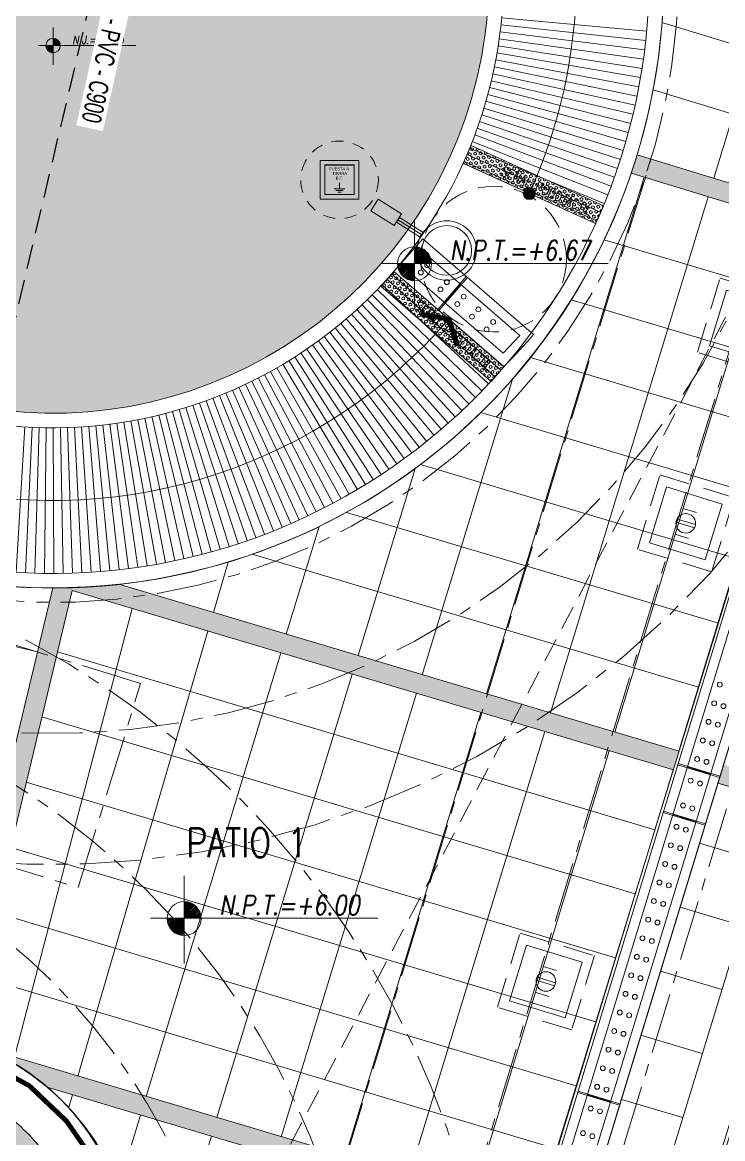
# Model space of a CAD drawing. Header units: millimetres. Extents: x 2471 to 2909, y 1327 to 1568.
# Drawn here: x 2643.26 to 2650.47, y 1494.86 to 1506.36 of the extents above; entities that cross this region are included whole.
import ezdxf
from ezdxf.enums import TextEntityAlignment as Align
from ezdxf.xclip import XClip

# ---------------------------------------------------------------- set-up
doc = ezdxf.new("R2010")
doc.units = ezdxf.units.MM
doc.header["$XCLIPFRAME"] = 2
for name, pattern in [('ACAD_ISO07W100', [3, 0, -3]), ('CENTER', [2, 1.25, -0.25, 0.25, -0.25]), ('DASHED2', [0.375, 0.25, -0.125]), ('HIDDEN', [0.375, 0.25, -0.125])]:
    doc.linetypes.add(name, pattern=pattern)
doc.layers.get('0').update_dxf_attribs({"color": 251, "lineweight": 9})
for name, color, linetype, lineweight in [('000 SOS 911 TEXTOS ACI', 7, 'Continuous', 9), ('000 SOS 911 TUB. ENTERRADA  ACI', 5, 'DASHED2', 25), ('A-01', 251, 'Continuous', 13), ('A-Adoquines', 251, 'Continuous', 13), ('A-ESTRUCTURA-HATCH', 251, 'Continuous', 13), ('A-HATCH', 251, 'Continuous', 13), ('A-MURO BAJO', 251, 'Continuous', 13), ('A-MUROS', 251, 'Continuous', 13), ('A-PROYECCIONES', 251, 'HIDDEN', 13), ('A_30_DispositivosElect', 251, 'Continuous', 13), ('A_30_DispositivosSanit', 251, 'Continuous', 13), ('A_30_TableroElect', 251, 'Continuous', 13), ('A_50_TextoAmbiente', 251, 'Continuous', 13), ('A_50_TextoIndicaciones', 251, 'Continuous', 13), ('DLP_MOBILIARIO FIJO', 251, 'Continuous', 13), ('DLP_VERDE', 251, 'Continuous', 13)]:
    doc.layers.add(name, color=color, linetype=linetype, lineweight=lineweight)
doc.styles.add('ARIAL', font='arial.ttf')
doc.styles.add('PIPE', font='ARIALN.TTF', dxfattribs={"width": 0.8})
doc.styles.add('R100-200', font='romans.shx', dxfattribs={"width": 0.8, "height": 0.3})
doc.styles.add('R80', font='romans.shx', dxfattribs={"width": 0.8, "oblique": 15, "height": 0.1})
doc.styles.add('R80-200', font='romans.shx', dxfattribs={"width": 0.8, "oblique": 10, "height": 0.2})
doc.styles.add('TXT_COTAS', font='romans.shx', dxfattribs={"width": 0.8})
pattern_1 = [(252.5, (2626.45104, 1388.43235), (0.1028379, -0.13710426), [0, -0.135128, 0, -0.15113, 0, -0.1444625]), (222.5, (2626.45104, 1388.43235), (0.01502412, -0.29575865), [0, -0.072898, 0, -0.121793, 0, -0.0466725]), (182.5, (2626.54062, 1388.49507), (-0.22649154, -0.15920515), [0, -0.04445, 0, -0.16002, 0, -0.208915]), (172.5, (2626.54062, 1388.49507), (-0.17416064, -0.21719985), [0, -0.022225, 0, -0.104902, 0, -0.120015])]

# ---------------------------------------------------------------- blocks, each defined once
blk = doc.blocks.new('*U861')
at = {"true_color": 0x636466}
h = blk.add_hatch(dxfattribs=at)
h.set_pattern_fill('HEX', color=251, scale=0.005)
h.set_pattern_definition([(0, (0.299995, 0), (0, 0.0274963), [0.015875, -0.03175]), (120, (0.299995, 0), (-0.0238125, -0.01374815), [0.015875, -0.03175]), (60, (0.31587, 0), (-0.0238125, 0.01374815), [0.015875, -0.03175])])
h.paths.add_polyline_path([(0, 0.2), (0, 0), (1.5, 0), (1.5, 0.2)])
at = {"layer": 'A-01'}
blk.add_lwpolyline([(0, 0.2), (0, 0), (1.5, 0), (1.5, 0.2)], close=True, dxfattribs=at)
at = {"layer": 'A_50_TextoIndicaciones', "insert": (0.9, 0.1), "char_height": 0.1, "width": 1.2, "attachment_point": 5, "style": 'TXT_COTAS'}
blk.add_mtext('\\pxsm1,qc,t16;SEÑAL PODOTÁCTIL', dxfattribs=at)
blk = doc.blocks.new('A$C7e8b7994')
at = {"layer": 'A-HATCH', "color": 8}
for p, q in [((46.192, 125.504, 0), (47.685, 125.366, 0)), ((46.176, 125.358, 0), (47.664, 125.174, 0)), ((46.184, 125.431, 0), (47.676, 125.27, 0)), ((46.166, 125.286, 0), (47.652, 125.078, 0)), ((46.144, 125.142, 0), (47.622, 124.887, 0)), ((46.156, 125.214, 0), (47.638, 124.982, 0)), ((46.131, 125.07, 0), (47.605, 124.792, 0)), ((46.102, 124.927, 0), (47.566, 124.603, 0)), ((46.117, 124.998, 0), (47.586, 124.697, 0)), ((46.068, 124.784, 0), (47.522, 124.415, 0)), ((46.085, 124.855, 0), (47.545, 124.509, 0)), ((46.049, 124.714, 0), (47.497, 124.321, 0)), ((46.009, 124.573, 0), (47.444, 124.136, 0)), ((46.03, 124.643, 0), (47.471, 124.228, 0)), ((45.964, 124.434, 0), (47.384, 123.952, 0)), ((45.987, 124.504, 0), (47.415, 124.044, 0)), ((45.94, 124.365, 0), (47.352, 123.861, 0)), ((45.889, 124.229, 0), (47.285, 123.68, 0)), ((45.915, 124.297, 0), (47.319, 123.77, 0)), ((45.833, 124.094, 0), (47.211, 123.501, 0)), ((45.861, 124.161, 0), (47.249, 123.59, 0)), ((45.804, 124.027, 0), (47.172, 123.413, 0)), ((45.057, 122.864, 0), (46.185, 121.875, 0)), ((44.959, 122.756, 0), (46.055, 121.732, 0)), ((45.009, 122.81, 0), (46.121, 121.803, 0)), ((44.806, 122.6, 0), (45.853, 121.525, 0)), ((44.858, 122.651, 0), (45.921, 121.593, 0)), ((44.909, 122.703, 0), (45.989, 121.662, 0)), ((44.7, 122.499, 0), (45.712, 121.393, 0)), ((44.753, 122.549, 0), (45.783, 121.458, 0)), ((44.59, 122.402, 0), (45.568, 121.264, 0)), ((44.645, 122.45, 0), (45.64, 121.328, 0)), ((44.421, 122.264, 0), (45.343, 121.081, 0)), ((44.478, 122.309, 0), (45.419, 121.141, 0)), ((44.535, 122.355, 0), (45.494, 121.202, 0)), ((44.245, 122.133, 0), (45.111, 120.908, 0)), ((44.304, 122.176, 0), (45.189, 120.964, 0)), ((44.363, 122.219, 0), (45.267, 121.022, 0)), ((44.124, 122.051, 0), (44.951, 120.799, 0)), ((44.185, 122.091, 0), (45.031, 120.853, 0)), ((43.939, 121.934, 0), (44.706, 120.645, 0)), ((44.001, 121.972, 0), (44.788, 120.695, 0)), ((44.063, 122.011, 0), (44.87, 120.746, 0)), ((43.683, 121.793, 0), (44.368, 120.458, 0)), ((43.748, 121.827, 0), (44.453, 120.503, 0)), ((43.812, 121.861, 0), (44.538, 120.549, 0)), ((43.876, 121.897, 0), (44.622, 120.596, 0)), ((43.486, 121.697, 0), (44.107, 120.332, 0)), ((43.552, 121.728, 0), (44.194, 120.373, 0)), ((43.618, 121.76, 0), (44.281, 120.415, 0)), ((43.148, 121.559, 0), (43.66, 120.149, 0)), ((43.216, 121.585, 0), (43.75, 120.183, 0)), ((43.284, 121.611, 0), (43.84, 120.218, 0)), ((43.352, 121.639, 0), (43.93, 120.255, 0)), ((43.419, 121.668, 0), (44.019, 120.293, 0)), ((42.8, 121.448, 0), (43.2, 120.003, 0)), ((42.87, 121.468, 0), (43.293, 120.029, 0)), ((42.94, 121.489, 0), (43.385, 120.057, 0)), ((43.01, 121.512, 0), (43.477, 120.086, 0)), ((43.079, 121.535, 0), (43.569, 120.117, 0)), ((42.229, 121.328, 0), (42.444, 119.844, 0)), ((42.301, 121.339, 0), (42.539, 119.859, 0)), ((42.373, 121.352, 0), (42.635, 119.875, 0)), ((42.445, 121.365, 0), (42.73, 119.892, 0)), ((42.516, 121.379, 0), (42.824, 119.911, 0)), ((42.588, 121.395, 0), (42.919, 119.932, 0)), ((42.659, 121.412, 0), (43.013, 119.954, 0)), ((42.729, 121.429, 0), (43.106, 119.978, 0)), ((41.281, 121.289, 0), (41.191, 119.791, 0)), ((41.354, 121.285, 0), (41.288, 119.786, 0)), ((41.427, 121.282, 0), (41.384, 119.783, 0)), ((41.5, 121.281, 0), (41.481, 119.781, 0)), ((41.573, 121.28, 0), (41.577, 119.78, 0)), ((41.646, 121.281, 0), (41.674, 119.781, 0)), ((41.719, 121.283, 0), (41.771, 119.784, 0)), ((41.792, 121.286, 0), (41.867, 119.788, 0)), ((41.865, 121.29, 0), (41.964, 119.793, 0)), ((41.938, 121.296, 0), (42.06, 119.801, 0)), ((42.011, 121.302, 0), (42.156, 119.809, 0)), ((42.084, 121.31, 0), (42.252, 119.819, 0)), ((42.156, 121.319, 0), (42.348, 119.831, 0))]:
    blk.add_line(p, q, dxfattribs=at)
for p, rotation in [((45.794, 124.004, 0), 335.5331291190216), ((44.949, 122.739, 0), 319.1459457043085)]:
    blk.add_blockref('*U861', p, dxfattribs=dict(rotation=rotation))
blk = doc.blocks.new('TRAZO 2')
at = {"layer": 'A-Adoquines'}
h = blk.add_hatch(color=9, dxfattribs=at)
h.dxf.hatch_style = 1
h.paths.add_polyline_path([(71.018, 154.413), (70.823, 154.457), (69.823, 149.99), (70.018, 149.944)])
h.paths.add_polyline_path([(73.991, 153.921), (80.185, 152.074), (80.244, 152.265), (74.472, 153.986, -0.02703), (73.792, 153.949), (72.684, 149.321), (72.782, 149.298), (72.782, 149.298, -0.01102), (72.878, 149.273)])
h.paths.add_polyline_path([(73.02, 149.227, -0.025435), (73.232, 149.138, -0.057742), (73.734, 148.806), (78.722, 147.318), (78.781, 147.509)])
h.paths.add_polyline_path([(79.882, 147.18), (79.25, 147.369), (79.191, 147.178), (79.823, 146.989)])
h.paths.add_polyline_path([(80.702, 152.128), (80.644, 151.937), (81.279, 151.747), (81.338, 151.939)])
h.paths.add_polyline_path([(82.38, 157.625), (82.322, 157.433), (82.96, 157.239), (83.018, 157.43)])
h.paths.add_polyline_path([(79.812, 158.409, -0.007938), (79.751, 158.219), (81.875, 157.57), (81.934, 157.761)])
h.paths.add_polyline_path([(83.566, 161.51), (84.199, 161.317), (84.26, 161.515), (83.627, 161.708)])
at = {"color": 8}
blk.add_line((73.634, 153.29), (70.91, 153.927), dxfattribs=at)
for points in [[(76.312, 139.478), (84.525, 166.191), (84.959, 166.058), (76.796, 139.33)], [(74.472, 153.986), (80.244, 152.265)], [(72.684, 149.321), (73.792, 153.949)], [(72.879, 149.275), (73.991, 153.921), (80.185, 152.074)], [(80.644, 151.937), (81.277, 151.748)], [(73.02, 149.227), (78.781, 147.509)], [(73.734, 148.806), (78.722, 147.318)]]:
    blk.add_lwpolyline(points)
for points in [[(81.621, 161.502), (80.603, 158.168)], [(80.069, 159.774), (83.416, 158.751)], [(79.978, 159.08), (82.137, 158.421)], [(79.884, 158.178), (78.259, 152.857)], [(80.544, 157.976), (78.92, 152.66)], [(81.204, 157.775), (79.582, 152.462)], [(81.864, 157.573), (80.243, 152.265)], [(79.473, 157.535), (81.663, 156.882)], [(79.133, 156.916), (81.461, 156.222)], [(78.713, 156.322), (81.258, 155.563)], [(78.528, 156.1), (77.598, 153.054)], [(78.201, 155.754), (81.055, 154.903)], [(77.525, 155.178), (76.937, 153.251)], [(77.581, 155.219), (80.852, 154.243)], [(76.819, 154.727), (80.649, 153.584)], [(76.535, 154.58), (76.198, 153.471)], [(75.599, 154.215), (75.447, 153.696)], [(75.848, 154.296), (80.446, 152.924)], [(74.609, 153.737), (73.396, 149.115)], [(75.45, 153.707), (75.447, 153.696)], [(75.391, 153.504), (74.05, 148.92)], [(73.841, 153.292), (79.995, 151.456)], [(76.14, 153.28), (74.752, 148.71)], [(76.878, 153.06), (75.483, 148.492)], [(77.539, 152.863), (76.144, 148.295)], [(77.539, 152.863), (76.144, 148.295)], [(73.68, 152.62), (79.792, 150.797)], [(78.201, 152.666), (76.806, 148.098)], [(78.862, 152.468), (77.467, 147.901)], [(79.523, 152.271), (78.128, 147.703)], [(80.184, 152.074), (78.789, 147.506)], [(73.519, 151.948), (79.589, 150.137)], [(73.358, 151.276), (79.387, 149.478)], [(80.456, 151.319), (81.088, 151.13)], [(80.254, 150.659), (80.887, 150.47)], [(73.197, 150.604), (79.184, 148.818)], [(80.053, 149.999), (80.685, 149.811)], [(73.039, 149.941), (80.083, 147.841)], [(79.851, 149.339), (80.483, 149.151)], [(73.994, 148.728), (73.955, 148.595)], [(79.65, 148.679), (80.281, 148.491)], [(74.694, 148.519), (74.472, 147.786)], [(75.425, 148.301), (74.783, 146.199)]]:
    blk.add_lwpolyline(points, dxfattribs=at)
at = {"layer": 'A-Adoquines'}
blk.add_lwpolyline([(83.188, 161.841), (80.022, 161.157, -0.524695), (72.428, 154.098), (69.881, 154.668), (68.834, 150.221), (68.414, 150.319), (69.81, 156.375)], format="xyb", dxfattribs=at)
for points in [[(79.812, 158.409), (81.934, 157.761)], [(79.751, 158.219), (81.875, 157.57)]]:
    blk.add_lwpolyline(points, dxfattribs=at)
at = {"layer": 'A-HATCH'}
blk.add_lwpolyline([(65.674, 142.259), (66.921, 141.982), (67.126, 142.901), (67.349, 142.85, 0.099711), (67.733, 141.278, 0.257304), (69.61, 139.867, 0.13775), (71.324, 140.202, 0.129174), (73.522, 142.186, 0.104349), (74.684, 145.004, 0.124556), (74.561, 147.525, 0.208461), (73.232, 149.138, 0.052972), (72.782, 149.298), (67.527, 150.526), (68.882, 156.583), (69.81, 156.375)], format="xyb", dxfattribs=at)
at = {"layer": 'A-MURO BAJO'}
blk.add_lwpolyline([(78.718, 143.379), (83.575, 159.249)], dxfattribs=at)
blk = doc.blocks.new('EST P1')
at = {"layer": 'A-ESTRUCTURA-HATCH'}
h = blk.add_hatch(dxfattribs=at)
h.set_pattern_fill('ANSI31', color=256, scale=0.02)
h.set_pattern_definition([(45, (-226392.07709, -8188203.05961), (-0.04490128060535, 0.04490128060535), [])])
h.paths.add_polyline_path([(-3.61, 5.05), (-3.61, 4.85), (-44.785, 4.85), (-44.785, -0.15), (-46.99, -0.15), (-46.99, -11.15), (-3.61, -11.15), (-3.61, -11.4), (-47.24, -11.4), (-47.24, 0.15), (-45.035, 0.15), (-45.035, 5.05)])
h.paths.add_polyline_path([(5.876, 4.85), (5.876, 5.05), (35.53, 5.05), (35.53, 4.85)])
h.paths.add_polyline_path([(47.915, 5.05), (35.58, 5.05), (35.58, 4.85), (47.915, 4.85)])
h.paths.add_polyline_path([(51.865, 4.85), (53.376, 4.85), (53.376, 5.05), (51.865, 5.05)])
edge = h.paths.add_edge_path()
edge.add_arc((63.301, -0.15), 9.7, 360, 540)
edge.add_line((53.601, -0.15), (53.801, -0.15))
edge.add_arc((63.301, -0.15), 9.5, 0.9047, 180, ccw=False)
edge.add_line((72.799, 0), (70.351, 0))
edge.add_line((70.351, 0), (70.351, -0.15))
edge.add_line((70.351, -0.15), (73.001, -0.15))
edge = h.paths.add_edge_path()
edge.add_arc((63.301, -0.15), 3.3, 0.0009, 49.9947)
edge.add_line((65.422, 2.378), (65.422, -0.15))
edge.add_line((65.422, -0.15), (65.272, -0.15))
edge.add_line((65.272, -0.15), (65.272, 2.496))
edge.add_arc((63.301, -0.15), 3.3, 53.3166, 180)
edge.add_line((60.001, -0.15), (59.801, -0.15))
edge.add_arc((63.301, -0.15), 3.5, 2.4574, 179.9999, ccw=False)
edge.add_line((66.797, 0), (69.451, 0))
edge.add_line((69.451, 0), (69.451, -0.15))
edge.add_line((69.451, -0.15), (66.601, -0.15))
h.paths.add_polyline_path([(-3.56, -11.15), (35.53, -11.15), (35.53, -11.4), (-3.56, -11.4)])
h.paths.add_polyline_path([(35.58, -11.15), (71.88, -11.15), (71.88, -11.4), (35.58, -11.4)])
blk = doc.blocks.new('A$C47ad906b')
at = {"layer": 'A-MUROS'}
for p, q in [((98.966, 42.482), (-19.904, 42.482)), ((-20.154, 42.232), (98.966, 42.232))]:
    blk.add_line(p, q, dxfattribs=at)
at = {"linetype": 'ACAD_ISO07W100'}
blk.add_blockref('EST P1', (27.086, 53.632), dxfattribs=at)
blk = doc.blocks.new('SIM NIVEL PLANTA')
at = {"linetype": 'Continuous'}
h = blk.add_hatch(dxfattribs=at)
h.set_pattern_fill('_USER', color=256, scale=0.099996, angle=45, style=0, pattern_type=0)
h.set_pattern_definition([(45, (35396.10581, 26516.4892), (-0.0707080889, 0.0707080889), [])])
h.paths.add_polyline_path([(-17.032, 0), (-15.532, 0, 0.409209), (-17.032, 1.474)])
h.paths.add_polyline_path([(-18.532, 0, 0.419236), (-17.032, -1.526), (-17.032, 0)])
for p, q in [((-17.032, -3.975), (-17.032, 3.716)), ((0, 0), (-20, 0))]:
    blk.add_line(p, q)
blk.add_circle((-17.032, -0.026), 1.5, dxfattribs=at)
at = {"style": 'R80'}
blk.add_attdef('N.P.T.+0.00', text='', height=2.03, dxfattribs=at).set_placement((-7.766, 2.015), align=Align.MIDDLE_CENTER)
blk = doc.blocks.new('IS_PLANTA GENERAL')
at = {"ltscale": 5}
for p, q in [((27.278, -28.971), (20.477, -51.264)), ((25.804, -32.946), (20.24, -51.192)), ((20.053, -37.6), (19.888, -37.787)), ((21.043, -38.455), (20.053, -37.6)), ((20.872, -38.638), (19.888, -37.787)), ((20.872, -38.638), (21.043, -38.455))]:
    blk.add_line(p, q, dxfattribs=at)
for p, q in [((27.402, -28.904), (20.543, -51.389)), ((25.584, -33.326), (20.113, -51.258)), ((20.044, -37.459), (19.746, -37.796)), ((21.184, -38.445), (20.043, -37.459)), ((20.053, -37.6), (20.427, -37.923)), ((20.878, -38.775), (19.746, -37.797)), ((19.92, -37.879), (19.92, -37.879)), ((20.492, -37.847), (20.198, -38.188)), ((20.209, -38.197), (20.503, -37.857)), ((20.432, -37.927), (20.269, -38.117)), ((20.503, -37.857), (20.492, -37.847)), ((20.198, -38.188), (20.209, -38.197)), ((22.669, -42.876), (22.674, -42.862)), ((23.1, -43.008), (22.669, -42.876)), ((22.673, -42.862), (23.104, -42.993)), ((22.674, -42.862), (23.104, -42.993)), ((22.674, -42.862), (23.104, -42.993)), ((23.007, -42.972), (22.768, -42.899)), ((23.104, -42.993), (23.1, -43.008)), ((22.524, -43.354), (22.52, -43.369)), ((22.955, -43.486), (22.524, -43.354)), ((22.531, -43.331), (22.531, -43.331)), ((22.52, -43.369), (22.95, -43.5)), ((22.52, -43.369), (22.95, -43.5)), ((22.857, -43.463), (22.618, -43.39)), ((22.857, -43.463), (22.618, -43.39)), ((22.95, -43.5), (22.955, -43.486)), ((21.64, -46.253), (21.644, -46.238)), ((22.07, -46.384), (21.64, -46.253)), ((21.644, -46.238), (22.074, -46.37)), ((21.644, -46.238), (22.075, -46.369)), ((21.644, -46.238), (22.075, -46.369)), ((21.977, -46.348), (21.738, -46.275)), ((22.075, -46.369), (22.07, -46.384)), ((21.501, -46.707), (21.501, -46.707))]:
    blk.add_line(p, q)
for centre in [(20.089, -37.73), (20.023, -37.806), (20.291, -37.905), (20.226, -37.98), (20.465, -38.055), (20.399, -38.131), (20.616, -38.186), (20.551, -38.261), (20.768, -38.316), (20.702, -38.392), (23.104, -42.052), (23.046, -42.244), (23.141, -42.273), (22.987, -42.435), (23.083, -42.464), (22.929, -42.626), (23.025, -42.655), (22.871, -42.818), (22.966, -42.847), (22.803, -43.04), (22.899, -43.069), (22.725, -43.296), (22.821, -43.325), (22.658, -43.516), (22.753, -43.545), (22.599, -43.707), (22.695, -43.736), (22.541, -43.898), (22.637, -43.928), (22.482, -44.09), (22.578, -44.119), (22.424, -44.281), (22.52, -44.31), (22.366, -44.472), (22.461, -44.501), (22.307, -44.664), (22.403, -44.693), (22.249, -44.855), (22.345, -44.884), (22.191, -45.046), (22.286, -45.075), (22.132, -45.237), (22.228, -45.267), (22.074, -45.429), (22.17, -45.458), (22.016, -45.62), (22.111, -45.649), (21.957, -45.811), (22.053, -45.841), (21.899, -46.003), (21.994, -46.032), (21.84, -46.194), (21.936, -46.223), (21.773, -46.417), (21.869, -46.446), (21.695, -46.672), (21.79, -46.702)]:
    blk.add_circle(centre, 0.025)
blk.add_arc((16.455, -34.359), 6.25, 315.048, 319.1769)
blk = doc.blocks.new('VP.120')
at = {"layer": 'A-MURO BAJO'}
for p, q in [((0, 0), (1.2, 0)), ((0, -0.15), (1.2, -0.15))]:
    blk.add_line(p, q, dxfattribs=at)
at = {"layer": 'DLP_MOBILIARIO FIJO', "color": 251}
for p, q in [((0.02, -0.038), (1.18, -0.038)), ((1.18, -0.113), (0.02, -0.113))]:
    blk.add_line(p, q, dxfattribs=at)
at = {"layer": 'DLP_MOBILIARIO FIJO', "color": 6}
for points in [[(0, -0.113), (0.02, -0.113), (0.02, -0.038), (0, -0.038)], [(1.2, -0.113), (1.18, -0.113), (1.18, -0.038), (1.2, -0.038)]]:
    blk.add_lwpolyline(points, close=True, dxfattribs=at)
at = {"layer": 'DLP_MOBILIARIO FIJO', "elevation": 0}
for points in [[(0.61, -0.063), (0.02, -0.063), (0.02, -0.073), (0.61, -0.073)], [(0.59, -0.088), (1.18, -0.088), (1.18, -0.078), (0.59, -0.078)]]:
    blk.add_lwpolyline(points, close=True, dxfattribs=at)
blk = doc.blocks.new('TG-P1')
at = {"color": 8, "xscale": -1}
blk.add_blockref('VP.120', (32.4, -0.475, 0), dxfattribs=at)
blk = doc.blocks.new('A$C4760cff2')
at = {"layer": 'A_50_TextoAmbiente', "style": 'R100-200', "width": 0.8}
blk.add_text('PATIO 1', height=0.3, dxfattribs=at).set_placement((29.23, 32.503))
blk = doc.blocks.new('spat1')
at = {"layer": 'A_30_TableroElect'}
for p, q in [((0.153, 0.154), (-0.154, 0.153)), ((-0.056, -0.092), (0.056, -0.092)), ((-0.037, -0.109), (0.037, -0.109)), ((0, -0.026), (0, -0.092)), ((0.154, -0.152), (-0.153, -0.154)), ((-0.018, -0.126), (0.018, -0.126))]:
    blk.add_line(p, q, dxfattribs=at)
for points in [[(-0.2, -0.2), (0.2, -0.2), (0.2, 0.2), (-0.2, 0.2)], [(-0.15, -0.15), (0.15, -0.15), (0.15, 0.15), (-0.15, 0.15)]]:
    blk.add_lwpolyline(points, close=True, dxfattribs=at)
at = {"layer": 'A_30_TableroElect', "linetype": 'HIDDEN', "ltscale": 0.5}
blk.add_circle((0, 0), 0.4, dxfattribs=at)
at = {"layer": 'A_30_TableroElect', "style": 'ARIAL'}
for s, p in [('PUESTA A ', (0, 0.113)), ('TIERRA', (0, 0.066)), ('B.T.', (0, 0.018))]:
    blk.add_text(s, height=0.03, dxfattribs=at).set_placement(p, align=Align.MIDDLE_CENTER)
blk = doc.blocks.new('IE_pozo de luz-27.03.2025')
at = {"layer": 'A_30_TableroElect'}
blk.add_blockref('spat1', (-21.43, -1.5), dxfattribs=at)
blk = doc.blocks.new('R')
at = {"linetype": 'Continuous'}
for p, q in [((-0.0083, -0.0497), (-0.0083, 0.0497)), ((0.0083, -0.0497), (0.0083, 0.0497)), ((0.0694, -0.0367), (0.0694, 0.0367))]:
    blk.add_line(p, q, dxfattribs=at)
blk.add_circle((0, 0), 0.0504, dxfattribs=at)
blk = doc.blocks.new('cajas drenaje pluvial')
at = {"linetype": 'HIDDEN', "ltscale": 1.25, "elevation": 0}
for points in [[(-10.444, 94.01), (-10.211, 94.775), (-9.445, 94.541), (-9.679, 93.776)], [(-11.063, 91.982), (-10.83, 92.747), (-10.064, 92.514), (-10.298, 91.749)], [(-12.504, 87.263), (-12.271, 88.028), (-11.505, 87.795), (-11.739, 87.03)]]:
    blk.add_lwpolyline(points, close=True, dxfattribs=at)
at = {"elevation": 0}
for points in [[(-10.144, 94.65), (-10.319, 94.076), (-9.745, 93.901), (-9.57, 94.475)], [(-10.763, 92.623), (-10.938, 92.049), (-10.365, 91.874), (-10.189, 92.447)], [(-12.204, 87.903), (-12.379, 87.33), (-11.805, 87.154), (-11.63, 87.728)]]:
    blk.add_lwpolyline(points, close=True, dxfattribs=at)
at = {"linetype": 'Continuous', "yscale": 1.999999999999999, "rotation": 73.0204062176872}
for p, xscale, zscale in [((-10.564, 92.248, 0), -1.999999999999999, 2), ((-10.564, 92.248, 0), 1.999999999999999, 1.999999999999999), ((-12.005, 87.529, 0), -1.999999999999999, 2), ((-12.005, 87.529, 0), 1.999999999999999, 1.999999999999999)]:
    blk.add_blockref('R', p, dxfattribs=dict(at, xscale=xscale, zscale=zscale))
blk = doc.blocks.new('POSTE LED')
at = {"layer": 'A_30_DispositivosElect'}
blk.add_lwpolyline([(0.285, 0.071), (0, 0.071), (0, -0.071), (0.285, -0.071)], close=True, dxfattribs=at)
for points in [[(0.575, 0.029), (0.285, 0.029), (0.285, -0.029), (0.575, -0.029)], [(0.573, 0), (0.285, 0)]]:
    blk.add_lwpolyline(points, dxfattribs=at)
for radius in [0.306, 0.256]:
    blk.add_circle((0.879, 0), radius, dxfattribs=at)

msp = doc.modelspace()

# ---------------------------------------------------------------- block references
msp.add_blockref('A$C7e8b7994', (2602.003, 1380.905, 0))
at = {"rotation": 0.008731308866726288}
msp.add_blockref('TRAZO 2', (2569.802, 1346.575, 0), dxfattribs=at)
at = {"layer": 'A_50_TextoIndicaciones'}
ref = msp.add_blockref('SIM NIVEL PLANTA', (2646.92, 1497.132, 0), dxfattribs=dict(at, xscale=0.1171875000000001, yscale=0.1171875000000001, zscale=0.1171875000000001))
ref.add_attrib('N.P.T.+0.00', 'N.P.T.=+6.00', dxfattribs={"layer": '0', "height": 0.2, "rotation": 0, "style": 'R80-200', "oblique": 10, "width": 0.8}).set_placement((2646.01, 1497.368, 0), align=Align.TOP_CENTER)

# ---------------------------------------------------------------- next in the draw order: block references
at = {"linetype": 'ACAD_ISO07W100'}
ref = msp.add_blockref('A$C47ad906b', (2601.728, 1500.835, 0), dxfattribs=dict(at, rotation=257.382711444673))
XClip(ref).set_block_clipping_path([(-32.7771099955, 2.2226421868), (98.966152451, 2.2311685525), (98.9658266148, 7.2312249728), (99.7946497677, 7.2312789899), (100.0860832045, 13.4814635285), (100.1766123548, 17.3149815146), (100.3267845167, 20.5304395065), (97.1711962195, 20.6773210117), (93.5338054346, 23.2807166483), (85.4122358067, 23.2798339301), (85.4121779315, 21.8087508774), (84.8685753467, 21.4595517737), (84.2744105561, 21.0140181032), (83.7236675164, 20.5315185136), (83.2217984032, 20.020823719), (82.9119482925, 19.6642585539), (82.6902667088, 19.3857521464), (82.4208442196, 19.0171344008), (81.5253252406, 21.681570397), (-19.0374325849, 21.6816708043), (-22.9522799095, 17.2482101666), (-26.3217196958, 13.732875739), (-31.4099124894, 12.2080788992), (-35.6628028844, 13.1383932107)])

# ---------------------------------------------------------------- next in the draw order: block references
at = {"layer": 'A_30_DispositivosSanit'}
msp.add_blockref('IS_PLANTA GENERAL', (2627.339, 1541.59), dxfattribs=at)

# ---------------------------------------------------------------- next in the draw order: block references
at = {"color": 251, "rotation": 73.0204060992356}
msp.add_blockref('TG-P1', (2640.881, 1464.998, 0), dxfattribs=at)

# ---------------------------------------------------------------- next in the draw order: hatches: boundary and pattern name
at = {"layer": 'A-PROYECCIONES', "linetype": 'Continuous'}
h = msp.add_hatch(color=256, dxfattribs=at)
h.dxf.hatch_style = 1
edge = h.paths.add_edge_path()
edge.add_arc((2648.48, 1504.599), 0.0625, 0, 360)
at = {"layer": 'DLP_VERDE'}
h = msp.add_hatch(dxfattribs=at)
h.set_pattern_fill('AR-SAND', color=256, scale=0.0035, angle=215)
h.set_pattern_definition(pattern_1)
edge = h.paths.add_edge_path()
edge.add_line((2640.158, 1502.986), (2642.595, 1502.441))
edge.add_arc((2643.565, 1506.835), 4.5, 257.5544, 435.7347)
edge.add_line((2644.673, 1511.196), (2642.18, 1511.83))
edge.add_line((2642.18, 1511.83), (2640.158, 1502.986))
h = msp.add_hatch(dxfattribs=at)
h.set_pattern_fill('AR-SAND', color=256, scale=0.0035, angle=215)
h.set_pattern_definition(pattern_1)
edge = h.paths.add_edge_path()
edge.add_spline(control_points=[(2642.8, 1495.284), (2642.504, 1495.426), (2642.166, 1495.487), (2641.418, 1495.421), (2641.008, 1495.292), (2640.184, 1494.838), (2639.771, 1494.512), (2639.017, 1493.708), (2638.676, 1493.229), (2638.122, 1492.193), (2637.908, 1491.635), (2637.642, 1490.526), (2637.588, 1489.976), (2637.641, 1488.972), (2637.748, 1488.519), (2638.087, 1487.778), (2638.316, 1487.49), (2638.851, 1487.087), (2639.16, 1486.969), (2639.856, 1486.906), (2640.247, 1486.964), (2640.732, 1487.153), (2640.813, 1487.188), (2640.893, 1487.227)], knot_values=[0, 0, 0, 0, 0.376125, 0.376125, 0.752249, 0.752249, 1.128374, 1.128374, 1.504499, 1.504499, 1.880624, 1.880624, 2.256748, 2.256748, 2.632873, 2.632873, 3.008998, 3.008998, 3.385122, 3.385122, 3.761247, 3.761247, 3.834879, 3.834879, 3.834879, 3.834879], degree=3, periodic=0)
edge.add_line((2640.893, 1487.227), (2641.104, 1486.787))
edge.add_ellipse((2640.841, 1491.196), major_axis=(2.17, 4.529), ratio=0.667469, start_angle=219.7234, end_angle=291.5898)
edge.add_line((2644.45, 1491.515), (2643.971, 1491.607))
edge.add_spline(control_points=[(2643.971, 1491.607), (2644.02, 1491.866), (2644.052, 1492.122), (2644.096, 1492.901), (2644.043, 1493.398), (2643.797, 1494.246), (2643.604, 1494.597), (2643.199, 1495.043), (2643.009, 1495.184), (2642.8, 1495.284)], knot_values=[5.089214, 5.089214, 5.089214, 5.089214, 5.265746, 5.265746, 5.641871, 5.641871, 6.017995, 6.017995, 6.283185, 6.283185, 6.283185, 6.283185], degree=3, periodic=0)

# ---------------------------------------------------------------- next in the draw order: linework, layer by layer
at = {"elevation": 0}
msp.add_lwpolyline([(2639.858, 1502.122), (2642.4, 1501.562, 0.275565), (2647.651, 1503.305)], format="xyb", dxfattribs=at)
at = {"layer": 'A-MURO BAJO', "ltscale": 0.5}
for p, q in [((2647.801, 1504.907, 0), (2649.162, 1504.288, 0)), ((2648.218, 1502.815, 0), (2647.083, 1503.795, 0))]:
    msp.add_line(p, q, dxfattribs=at)
at = {"layer": 'A-MURO BAJO', "ltscale": 0.5, "elevation": 0}
msp.add_lwpolyline([(2641.401, 1502.554), (2642.562, 1502.294, 0.98427), (2644.71, 1511.342), (2640.238, 1512.479, -0.130193), (2635.339, 1515.206, -0.130193)], format="xyb", dxfattribs=at)
msp.add_lwpolyline([(2642.18, 1511.83), (2640.158, 1502.986), (2642.595, 1502.441, 0.984245), (2644.673, 1511.196)], format="xyb", close=True, dxfattribs=at)
at = {"layer": 'A-MURO BAJO', "ltscale": 0.5}
for radius, start in [(6.3, 257.5473), (6.15, 257.5515)]:
    msp.add_arc((2643.565, 1506.835, 0), radius, start, 75.7347, dxfattribs=at)
msp.add_ellipse((2640.841, 1491.196, 0), major_axis=(2.17, 4.529), ratio=0.667469, start_param=5.089202, end_param=6.425441, dxfattribs=at)
at = {"layer": 'A-MURO BAJO'}
msp.add_open_spline([(2644.344, 1493.719, 0), (2644.342, 1493.728, 0), (2644.339, 1493.737, 0), (2644.2, 1494.318, 0), (2643.948, 1494.803, 0), (2643.42, 1495.355, 0), (2643.203, 1495.514, 0), (2642.965, 1495.628, 0), (2642.669, 1495.77, 0), (2642.34, 1495.843, 0), (2641.491, 1495.846, 0), (2640.95, 1495.697, 0), (2639.891, 1495.118, 0), (2639.374, 1494.689, 0), (2638.466, 1493.631, 0), (2638.076, 1493.003, 0), (2637.501, 1491.67, 0), (2637.315, 1490.966, 0), (2637.23, 1490.092, 0), (2637.221, 1489.896, 0), (2637.228, 1489.44, 0), (2637.195, 1489.438, 0), (2637.162, 1489.436, 0), (2637.128, 1489.434, 0)], degree=3, knots=[0, 0, 0, 0, 0.007003, 0.007003, 0.447636, 0.447636, 0.694928, 0.694928, 0.694928, 1.002589, 1.002589, 1.443222, 1.443222, 1.883855, 1.883855, 2.324488, 2.324488, 2.765122, 2.765122, 2.895595, 2.895595, 2.895595, 3.895595, 3.895595, 3.895595, 3.895595], dxfattribs=at)
at = {"layer": 'A-MURO BAJO', "ltscale": 0.5}
msp.add_open_spline([(2643.971, 1491.607, 0), (2644.02, 1491.866, 0), (2644.052, 1492.122, 0), (2644.096, 1492.901, 0), (2644.043, 1493.398, 0), (2643.797, 1494.246, 0), (2643.604, 1494.597, 0), (2643.199, 1495.043, 0), (2643.009, 1495.184, 0), (2642.8, 1495.284, 0)], degree=3, knots=[5.089214, 5.089214, 5.089214, 5.089214, 5.265746, 5.265746, 5.641871, 5.641871, 6.017995, 6.017995, 6.283185, 6.283185, 6.283185, 6.283185], dxfattribs=at)
at = {"layer": 'A-PROYECCIONES'}
msp.add_line((2629.956, 1464.274, 0), (2655.448, 1512.724, 0), dxfattribs=at)
at = {"layer": 'A-PROYECCIONES', "color": 152, "linetype": 'CENTER', "ltscale": 0.5, "true_color": 0x2776bb, "transparency": 33554623}
for p, q in [((2644.241, 1486.974, 0), (2649.733, 1504.952, 0)), ((2645.532, 1486.58, 0), (2651.025, 1504.558, 0)), ((2646.823, 1486.186, 0), (2652.316, 1504.164, 0))]:
    msp.add_line(p, q, dxfattribs=at)
at = {"layer": 'A-PROYECCIONES', "color": 8, "linetype": 'CENTER', "ltscale": 0.5, "transparency": 33554623, "elevation": 0}
for points in [[(2640.89, 1498.085, 1.024092), (2645.819, 1515.703), (2641.347, 1516.84, -0.168331), (2637.821, 1519.163), (2637.42, 1519.685)], [(2641.285, 1499.376, 1.024092), (2645.487, 1514.395), (2641.015, 1515.532, -0.168331), (2636.75, 1518.341), (2636.405, 1518.791)], [(2641.679, 1500.667, 1.024092), (2645.154, 1513.086), (2640.682, 1514.223, -0.168331), (2635.679, 1517.519), (2635.279, 1518.039)], [(2641.679, 1500.667, -0.414392), (2647.757, 1489.244, -0.414303)], [(2641.286, 1499.378, -0.414408), (2646.467, 1489.641)], [(2640.891, 1498.084, -0.414429), (2645.175, 1490.033, -0.414303)]]:
    msp.add_lwpolyline(points, format="xyb", dxfattribs=at)
at = {"layer": 'A-PROYECCIONES', "color": 8, "linetype": 'Continuous', "elevation": 0}
msp.add_lwpolyline([(2648.48, 1504.599, 0.442578), (2645.32, 1511.942)], format="xyb", dxfattribs=at)
at = {"layer": 'A-PROYECCIONES', "color": 8, "linetype": 'Continuous', "const_width": 0.05, "elevation": 0}
msp.add_lwpolyline([(2647.364, 1503.355), (2647.651, 1503.305), (2647.742, 1503.028)], dxfattribs=at)
at = {"layer": 'A-PROYECCIONES', "color": 8, "linetype": 'CENTER', "ltscale": 0.5, "transparency": 33554623, "elevation": 0}
msp.add_lwpolyline([(2643.833, 1497.448), (2644.476, 1499.552), (2638.737, 1501.304), (2638.095, 1499.199)], close=True, dxfattribs=at)
at = {"layer": 'A-PROYECCIONES', "color": 4}
msp.add_circle((2648.112, 1503.922, 0), 0.75, dxfattribs=at)
at = {"layer": 'A-PROYECCIONES', "linetype": 'Continuous'}
msp.add_circle((2648.48, 1504.599, 0), 0.0625, dxfattribs=at)
at = {"layer": 'A_30_DispositivosElect', "linetype": 'HIDDEN', "ltscale": 30, "const_width": 0.05, "elevation": 0}
msp.add_lwpolyline([(2637.228, 1489.44), (2637.231, 1490.026), (2637.302, 1490.69), (2637.435, 1491.314), (2637.596, 1491.841), (2637.756, 1492.262), (2637.985, 1492.756), (2638.251, 1493.233), (2638.647, 1493.82), (2638.895, 1494.131), (2639.41, 1494.67), (2639.848, 1495.037), (2640.239, 1495.303), (2640.677, 1495.537), (2641.083, 1495.695), (2641.681, 1495.827), (2642.213, 1495.834), (2642.801, 1495.698), (2643.327, 1495.408), (2643.711, 1495.044), (2643.99, 1494.642), (2644.193, 1494.212), (2644.344, 1493.719), (2644.439, 1493.741)], dxfattribs=at)

# ---------------------------------------------------------------- next in the draw order: block references
for name, p in [('A$C4760cff2', (2615.715, 1465.258, 0)), ('cajas drenaje pluvial', (2660.656, 1408.952)), ('IE_pozo de luz-27.03.2025', (2667.955, 1506.239, 0))]:
    msp.add_blockref(name, p)
at = {"layer": 'A_30_DispositivosElect', "rotation": 327.7729958511578}
msp.add_blockref('POSTE LED', (2646.886, 1504.48, 0), dxfattribs=at)
at = {"layer": 'A_50_TextoIndicaciones', "color": 1}
ref = msp.add_blockref('SIM NIVEL PLANTA', (2644.425, 1506.123, 0), dxfattribs=dict(at, xscale=0.04999999999999999, yscale=0.04999999999999999, zscale=0.04999999999999999, rotation=0.009024318233188236))
ref.add_attrib('N.P.T.+0.00', 'N.J.=+6.40', dxfattribs={"layer": '0', "height": 0.0853, "rotation": 0.009, "style": 'R80-200', "oblique": 10, "width": 0.8}).set_placement((2644.037, 1506.223, 0), align=Align.TOP_CENTER)
at = {"layer": 'A_50_TextoIndicaciones'}
ref = msp.add_blockref('SIM NIVEL PLANTA', (2649.294, 1503.877, 0), dxfattribs=dict(at, xscale=0.1171875000000001, yscale=0.1171875000000001, zscale=0.1171875000000001))
ref.add_attrib('N.P.T.+0.00', 'N.P.T.=+6.67', dxfattribs={"layer": '0', "height": 0.2, "rotation": 0, "style": 'R80-200', "oblique": 10, "width": 0.8}).set_placement((2648.384, 1504.113, 0), align=Align.TOP_CENTER)

# ---------------------------------------------------------------- next in the draw order: texts
at = {"layer": '000 SOS 911 TEXTOS ACI', "insert": (2645.065, 1509.831, -1.943), "char_height": 0.2, "attachment_point": 1, "rotation": 257.4811, "style": 'PIPE', "bg_fill": 3, "box_fill_scale": 1.2, "bg_fill_color": 256, "bg_fill_transparency": 0}
msp.add_mtext_dynamic_manual_height_columns('TUBERÍA ENTERRADA DE ACI %%C100 mm - PVC - C900 ', width=4.65375, gutter_width=0.75, heights=[0], dxfattribs=at)

# ---------------------------------------------------------------- next in the draw order: linework, layer by layer
at = {"layer": '000 SOS 911 TUB. ENTERRADA  ACI', "elevation": -2.301}
msp.add_lwpolyline([(2633.467, 1462.224), (2645.068, 1511.267)], dxfattribs=at)

doc.saveas('drawing.dxf')
